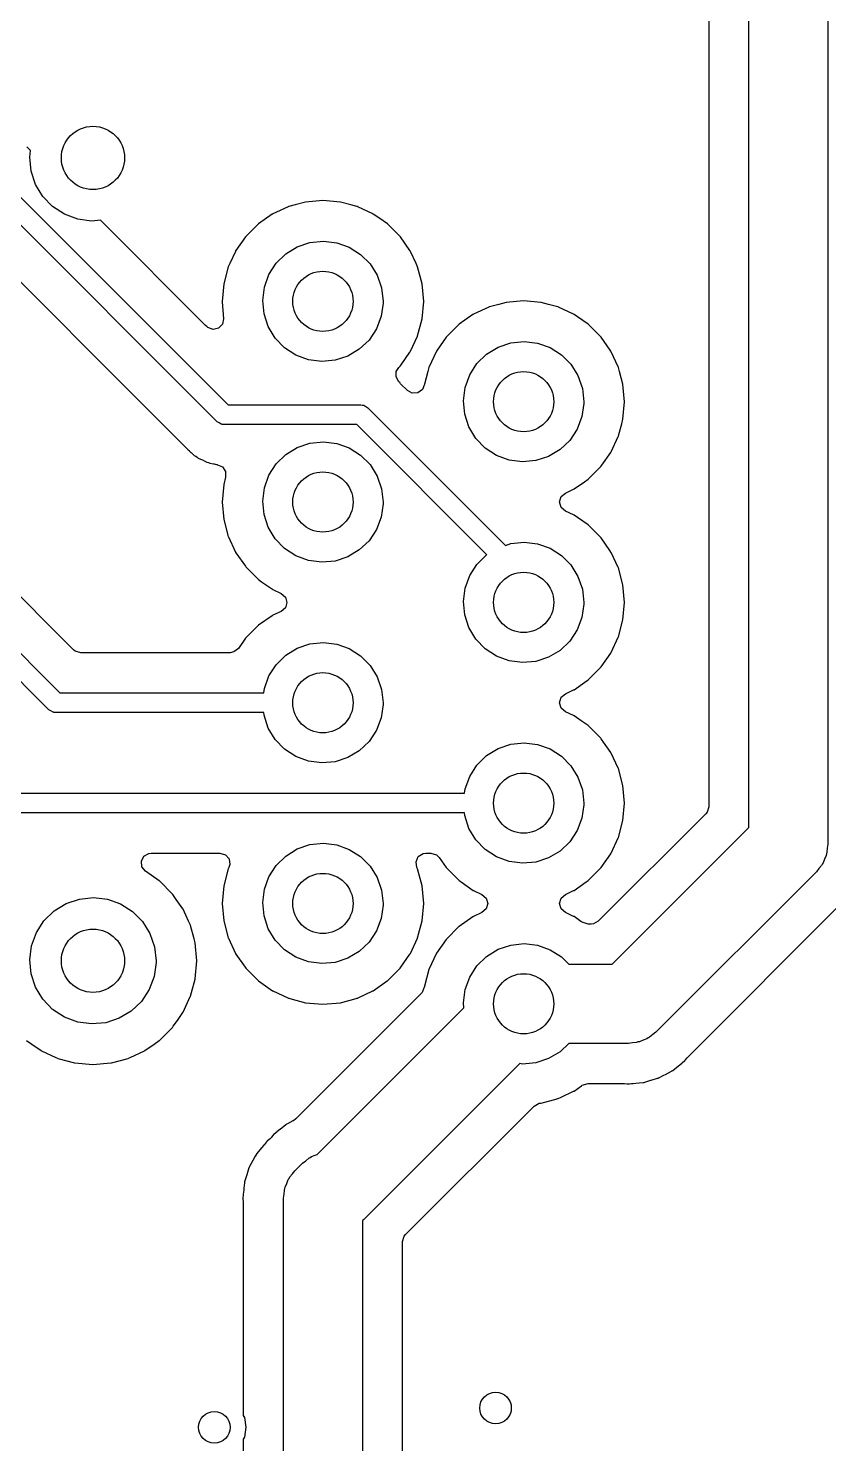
# Model space of a CAD drawing. Extents: x 3.43 to 6.79, y -5.81 to -1.74.
# Drawn here: x 6.011 to 6.41, y -4.616 to -3.911 of the extents above; entities that cross this region are included whole.
import ezdxf

# ---------------------------------------------------------------- set-up
doc = ezdxf.new("R2010")
doc.units = 0
doc.header["$MEASUREMENT"] = 0
doc.layers.add('BLACK', color=7, linetype='CONTINUOUS')

msp = doc.modelspace()

# ---------------------------------------------------------------- linework, layer by layer
at = {"layer": 'BLACK', "linetype": 'CONTINUOUS'}
for p, q in [((6.40921, -3.1911), (6.40921, -4.31709)), ((6.36984, -4.30893), (6.36984, -3.19925)), ((6.34982, -3.2096), (6.34982, -4.29859)), ((6.01199, -3.97164), (6.01015, -3.9698)), ((5.98894, -3.9769), (6.11039, -4.09839)), ((6.01157, -3.97491), (6.01199, -3.97164)), ((6.01226, -3.9819), (6.01157, -3.97491)), ((6.10487, -4.10679), (5.98054, -3.98242)), ((6.01448, -3.98856), (6.01226, -3.9819)), ((6.01811, -3.99457), (6.01448, -3.98856)), ((5.7788, -3.99408), (6.02661, -4.24189)), ((6.03344, -4.22042), (5.80584, -3.99281)), ((5.96738, -3.99757), (6.06848, -4.0987)), ((6.02299, -3.99962), (6.01811, -3.99457)), ((6.14891, -3.99736), (6.14375, -3.99874)), ((6.15763, -3.9966), (6.14891, -3.99736)), ((6.16635, -3.99736), (6.15763, -3.9966)), ((6.17152, -3.99874), (6.16635, -3.99736)), ((6.02109, -4.25029), (5.7718, -4.001)), ((6.02887, -4.00346), (6.02299, -3.99962)), ((6.03545, -4.00591), (6.02887, -4.00346)), ((6.13235, -4.00345), (6.12554, -4.00822)), ((6.13253, -4.00332), (6.13235, -4.00345)), ((6.13235, -4.00345), (6.13235, -4.00345)), ((6.13272, -4.00323), (6.13253, -4.00332)), ((6.14026, -3.99972), (6.13272, -4.00323)), ((6.13272, -4.00323), (6.13272, -4.00323)), ((6.14046, -3.99962), (6.14026, -3.99972)), ((6.14026, -3.99972), (6.14026, -3.99972)), ((6.14067, -3.99957), (6.14046, -3.99962)), ((6.14375, -3.99874), (6.14067, -3.99957)), ((6.14067, -3.99957), (6.14067, -3.99957)), ((6.1746, -3.99957), (6.17152, -3.99874)), ((6.17481, -3.99962), (6.1746, -3.99957)), ((6.1746, -3.99957), (6.1746, -3.99957)), ((6.175, -3.99972), (6.17481, -3.99962)), ((6.18254, -4.00323), (6.175, -3.99972)), ((6.175, -3.99972), (6.175, -3.99972)), ((6.18274, -4.00332), (6.18254, -4.00323)), ((6.18254, -4.00323), (6.18254, -4.00323)), ((6.186, -4.0056), (6.18274, -4.00332)), ((6.04241, -4.00684), (6.03545, -4.00591)), ((6.04678, -4.00644), (6.04241, -4.00684)), ((6.09912, -4.0588), (6.04678, -4.00644)), ((6.12536, -4.00834), (6.11917, -4.01453)), ((6.12554, -4.00822), (6.12536, -4.00834)), ((6.12554, -4.00822), (6.12554, -4.00822)), ((6.18973, -4.00822), (6.186, -4.0056)), ((6.18991, -4.00834), (6.18973, -4.00822)), ((6.18973, -4.00822), (6.18973, -4.00822)), ((6.1961, -4.01453), (6.18991, -4.00834)), ((6.11905, -4.01471), (6.11431, -4.02147)), ((6.11917, -4.01453), (6.11905, -4.01471)), ((6.11905, -4.01471), (6.11905, -4.01471)), ((6.14486, -4.01966), (6.15119, -4.01751)), ((6.15119, -4.01751), (6.15784, -4.01681)), ((6.15784, -4.01681), (6.16448, -4.0176)), ((6.16448, -4.0176), (6.17078, -4.01984)), ((6.19622, -4.01471), (6.1961, -4.01453)), ((6.20095, -4.02147), (6.19622, -4.01471)), ((6.19622, -4.01471), (6.19622, -4.01471)), ((6.11406, -4.0219), (6.11125, -4.02791)), ((6.11415, -4.0217), (6.11406, -4.0219)), ((6.11406, -4.0219), (6.11406, -4.0219)), ((6.11431, -4.02147), (6.11415, -4.0217)), ((6.13439, -4.02785), (6.13916, -4.02317)), ((6.13916, -4.02317), (6.14486, -4.01966)), ((6.17078, -4.01984), (6.17643, -4.02343)), ((6.17643, -4.02343), (6.18114, -4.02817)), ((6.20112, -4.0217), (6.20095, -4.02147)), ((6.20121, -4.0219), (6.20112, -4.0217)), ((6.20401, -4.02791), (6.20121, -4.0219)), ((6.20121, -4.0219), (6.20121, -4.0219)), ((6.11045, -4.02963), (6.10819, -4.03809)), ((6.11125, -4.02791), (6.11045, -4.02963)), ((6.12848, -4.03975), (6.13076, -4.03347)), ((6.13076, -4.03347), (6.13439, -4.02785)), ((6.18114, -4.02817), (6.18469, -4.03384)), ((6.20482, -4.02963), (6.20401, -4.02791)), ((6.20708, -4.03809), (6.20482, -4.02963)), ((6.10819, -4.03809), (6.10742, -4.04681)), ((6.12764, -4.04639), (6.12848, -4.03975)), ((6.18469, -4.03384), (6.18689, -4.04016)), ((6.18689, -4.04016), (6.18763, -4.04681)), ((6.20784, -4.04681), (6.20708, -4.03809)), ((6.10742, -4.04681), (6.10744, -4.04702)), ((6.10744, -4.04702), (6.10818, -4.05547)), ((6.12829, -4.05304), (6.12764, -4.04639)), ((6.18762, -4.04764), (6.18669, -4.05427)), ((6.18763, -4.04681), (6.18762, -4.04764)), ((6.20708, -4.05553), (6.20784, -4.04681)), ((6.24891, -4.04736), (6.24525, -4.04834)), ((6.25763, -4.0466), (6.24891, -4.04736)), ((6.26635, -4.04736), (6.25763, -4.0466)), ((6.27002, -4.04834), (6.26635, -4.04736)), ((6.1304, -4.05939), (6.12829, -4.05304)), ((6.18669, -4.05427), (6.18432, -4.06052)), ((6.23235, -4.05345), (6.22554, -4.05822)), ((6.23253, -4.05332), (6.23235, -4.05345)), ((6.23235, -4.05345), (6.23235, -4.05345)), ((6.23272, -4.05323), (6.23253, -4.05332)), ((6.24026, -4.04972), (6.23272, -4.05323)), ((6.23272, -4.05323), (6.23272, -4.05323)), ((6.24046, -4.04962), (6.24026, -4.04972)), ((6.24026, -4.04972), (6.24026, -4.04972)), ((6.24067, -4.04957), (6.24046, -4.04962)), ((6.24525, -4.04834), (6.24067, -4.04957)), ((6.24067, -4.04957), (6.24067, -4.04957)), ((6.2746, -4.04957), (6.27002, -4.04834)), ((6.27481, -4.04962), (6.2746, -4.04957)), ((6.2746, -4.04957), (6.2746, -4.04957)), ((6.275, -4.04972), (6.27481, -4.04962)), ((6.28254, -4.05323), (6.275, -4.04972)), ((6.275, -4.04972), (6.275, -4.04972)), ((6.28274, -4.05332), (6.28254, -4.05323)), ((6.28254, -4.05323), (6.28254, -4.05323)), ((6.2845, -4.05455), (6.28274, -4.05332)), ((6.28973, -4.05822), (6.2845, -4.05455)), ((6.09973, -4.05941), (6.09912, -4.0588)), ((6.10033, -4.05992), (6.09973, -4.05941)), ((6.10296, -4.06086), (6.10033, -4.05992)), ((6.10569, -4.06022), (6.10296, -4.06086)), ((6.10763, -4.05821), (6.10569, -4.06022)), ((6.10818, -4.05547), (6.10763, -4.05821)), ((6.13387, -4.06511), (6.1304, -4.05939)), ((6.18432, -4.06052), (6.18062, -4.06609)), ((6.20482, -4.06398), (6.20708, -4.05553)), ((6.22536, -4.05834), (6.21917, -4.06453)), ((6.22554, -4.05822), (6.22536, -4.05834)), ((6.22554, -4.05822), (6.22554, -4.05822)), ((6.28991, -4.05834), (6.28973, -4.05822)), ((6.28973, -4.05822), (6.28973, -4.05822)), ((6.2961, -4.06453), (6.28991, -4.05834)), ((6.13851, -4.06992), (6.13387, -4.06511)), ((6.18062, -4.06609), (6.17577, -4.0707)), ((6.20121, -4.07172), (6.20473, -4.06418)), ((6.20473, -4.06418), (6.20482, -4.06398)), ((6.20473, -4.06418), (6.20473, -4.06418)), ((6.21905, -4.06471), (6.21459, -4.07108)), ((6.21917, -4.06453), (6.21905, -4.06471)), ((6.21905, -4.06471), (6.21905, -4.06471)), ((6.24486, -4.06966), (6.25119, -4.06751)), ((6.25119, -4.06751), (6.25784, -4.06681)), ((6.25784, -4.06681), (6.26448, -4.0676)), ((6.26448, -4.0676), (6.27079, -4.06984)), ((6.29622, -4.06471), (6.2961, -4.06453)), ((6.30068, -4.07108), (6.29622, -4.06471)), ((6.29622, -4.06471), (6.29622, -4.06471)), ((6.14411, -4.07358), (6.13851, -4.06992)), ((6.15038, -4.07592), (6.14411, -4.07358)), ((6.15701, -4.0768), (6.15038, -4.07592)), ((6.17003, -4.07413), (6.16367, -4.07619)), ((6.17577, -4.0707), (6.17003, -4.07413)), ((6.19654, -4.07845), (6.20099, -4.07209)), ((6.20099, -4.07209), (6.20112, -4.07191)), ((6.20099, -4.07209), (6.20099, -4.07209)), ((6.20112, -4.07191), (6.20121, -4.07172)), ((6.20121, -4.07172), (6.20121, -4.07172)), ((6.21406, -4.0719), (6.21054, -4.07944)), ((6.21415, -4.0717), (6.21406, -4.0719)), ((6.21406, -4.0719), (6.21406, -4.0719)), ((6.21459, -4.07108), (6.21415, -4.0717)), ((6.23439, -4.07785), (6.23916, -4.07317)), ((6.23916, -4.07317), (6.24486, -4.06966)), ((6.27079, -4.06984), (6.27643, -4.07343)), ((6.27643, -4.07343), (6.28114, -4.07817)), ((6.30112, -4.0717), (6.30068, -4.07108)), ((6.30121, -4.0719), (6.30112, -4.0717)), ((6.30473, -4.07944), (6.30121, -4.0719)), ((6.30121, -4.0719), (6.30121, -4.0719)), ((6.16367, -4.07619), (6.15701, -4.0768)), ((6.19409, -4.0845), (6.1942, -4.08171)), ((6.1942, -4.08171), (6.19539, -4.07978)), ((6.19539, -4.07978), (6.1961, -4.07908)), ((6.1961, -4.07908), (6.19654, -4.07845)), ((6.2099, -4.08171), (6.20819, -4.08809)), ((6.2104, -4.07984), (6.2099, -4.08171)), ((6.21045, -4.07963), (6.2104, -4.07984)), ((6.2104, -4.07984), (6.2104, -4.07984)), ((6.21054, -4.07944), (6.21045, -4.07963)), ((6.23076, -4.08347), (6.23439, -4.07785)), ((6.28114, -4.07817), (6.28469, -4.08384)), ((6.30482, -4.07963), (6.30473, -4.07944)), ((6.30487, -4.07984), (6.30482, -4.07963)), ((6.30537, -4.08171), (6.30487, -4.07984)), ((6.30487, -4.07984), (6.30487, -4.07984)), ((6.30708, -4.08809), (6.30537, -4.08171)), ((6.19551, -4.08691), (6.19409, -4.0845)), ((6.19591, -4.08728), (6.19551, -4.08691)), ((6.19607, -4.08754), (6.19591, -4.08728)), ((6.19636, -4.08786), (6.19607, -4.08754)), ((6.19973, -4.09123), (6.19636, -4.08786)), ((6.20804, -4.0885), (6.20716, -4.09076)), ((6.20813, -4.08852), (6.20804, -4.0885)), ((6.20817, -4.0883), (6.20813, -4.08852)), ((6.20819, -4.08809), (6.20817, -4.0883)), ((6.22764, -4.09639), (6.22848, -4.08975)), ((6.22848, -4.08975), (6.23076, -4.08347)), ((6.28469, -4.08384), (6.28689, -4.09016)), ((6.30784, -4.09681), (6.30708, -4.08809)), ((6.20211, -4.09255), (6.19973, -4.09123)), ((6.2049, -4.0924), (6.20211, -4.09255)), ((6.20716, -4.09076), (6.2049, -4.0924)), ((6.22829, -4.10304), (6.22764, -4.09639)), ((6.28689, -4.09016), (6.28763, -4.09681)), ((6.28763, -4.09681), (6.28762, -4.09764)), ((6.30708, -4.10553), (6.30784, -4.09681)), ((6.06848, -4.0987), (6.08851, -4.11875)), ((6.11039, -4.09839), (6.17654, -4.09839)), ((6.17654, -4.09839), (6.1774, -4.09851)), ((6.1774, -4.09851), (6.17758, -4.0985)), ((6.17758, -4.0985), (6.17768, -4.09855)), ((6.17768, -4.09855), (6.17793, -4.09859)), ((6.17793, -4.09859), (6.17895, -4.09925)), ((6.17895, -4.09925), (6.18002, -4.09983)), ((6.18002, -4.09983), (6.24858, -4.1684)), ((6.2304, -4.10939), (6.22829, -4.10304)), ((6.28762, -4.09764), (6.28669, -4.10427)), ((6.10593, -4.10737), (6.10487, -4.10679)), ((6.10695, -4.10803), (6.10593, -4.10737)), ((6.1072, -4.10806), (6.10695, -4.10803)), ((6.1073, -4.10812), (6.1072, -4.10806)), ((6.10748, -4.1081), (6.1073, -4.10812)), ((6.10835, -4.10823), (6.10748, -4.1081)), ((6.1745, -4.10823), (6.10835, -4.10823)), ((6.23933, -4.17306), (6.1745, -4.10823)), ((6.23387, -4.11511), (6.2304, -4.10939)), ((6.28432, -4.11052), (6.28062, -4.11609)), ((6.28669, -4.10427), (6.28432, -4.11052)), ((6.30505, -4.11309), (6.30647, -4.10782)), ((6.30647, -4.10782), (6.30708, -4.10553)), ((6.14486, -4.11966), (6.15119, -4.11751)), ((6.15119, -4.11751), (6.15784, -4.11681)), ((6.15784, -4.11681), (6.16448, -4.1176)), ((6.16448, -4.1176), (6.17078, -4.11984)), ((6.23851, -4.11992), (6.23387, -4.11511)), ((6.28062, -4.11609), (6.27577, -4.1207)), ((6.30121, -4.12172), (6.30473, -4.11418)), ((6.30473, -4.11418), (6.30482, -4.11398)), ((6.30473, -4.11418), (6.30473, -4.11418)), ((6.30482, -4.11398), (6.30505, -4.11309)), ((6.08851, -4.11875), (6.08881, -4.11907)), ((6.08881, -4.11907), (6.08898, -4.11933)), ((6.08898, -4.11933), (6.09045, -4.12072)), ((6.09045, -4.12072), (6.09093, -4.12117)), ((6.09093, -4.12117), (6.09104, -4.12127)), ((6.09104, -4.12127), (6.09182, -4.12205)), ((6.09182, -4.12205), (6.09194, -4.12215)), ((6.09194, -4.12215), (6.09194, -4.12215)), ((6.09194, -4.12215), (6.09194, -4.12215)), ((6.09194, -4.12215), (6.0923, -4.12245)), ((6.0923, -4.12245), (6.09357, -4.12365)), ((6.09357, -4.12365), (6.09384, -4.1238)), ((6.09384, -4.1238), (6.09384, -4.1238)), ((6.09384, -4.1238), (6.09427, -4.12403)), ((6.09427, -4.12403), (6.09492, -4.12446)), ((6.09492, -4.12446), (6.09555, -4.12494)), ((6.09555, -4.12494), (6.09583, -4.12507)), ((6.09583, -4.12507), (6.09583, -4.12507)), ((6.09583, -4.12507), (6.09715, -4.12564)), ((6.13439, -4.12785), (6.13916, -4.12317)), ((6.13916, -4.12317), (6.14486, -4.11966)), ((6.17078, -4.11984), (6.17643, -4.12343)), ((6.17643, -4.12343), (6.18114, -4.12817)), ((6.24411, -4.12358), (6.23851, -4.11992)), ((6.25038, -4.12592), (6.24411, -4.12358)), ((6.27003, -4.12413), (6.26367, -4.12619)), ((6.27577, -4.1207), (6.27003, -4.12413)), ((6.29654, -4.12845), (6.30099, -4.12209)), ((6.30099, -4.12209), (6.30112, -4.12191)), ((6.30099, -4.12209), (6.30099, -4.12209)), ((6.30112, -4.12191), (6.30121, -4.12172)), ((6.30121, -4.12172), (6.30121, -4.12172)), ((6.09715, -4.12564), (6.09756, -4.12584)), ((6.09756, -4.12584), (6.09875, -4.12649)), ((6.09875, -4.12649), (6.09909, -4.12668)), ((6.09909, -4.12668), (6.09939, -4.12676)), ((6.09939, -4.12676), (6.09939, -4.12676)), ((6.09939, -4.12676), (6.09986, -4.12688)), ((6.09986, -4.12688), (6.1006, -4.12713)), ((6.1006, -4.12713), (6.10133, -4.12745)), ((6.10133, -4.12745), (6.10305, -4.12772)), ((6.10305, -4.12772), (6.10351, -4.12781)), ((6.10351, -4.12781), (6.10509, -4.12822)), ((6.10509, -4.12822), (6.10509, -4.12822)), ((6.10509, -4.12822), (6.1052, -4.12825)), ((6.1052, -4.12825), (6.10519, -4.12827)), ((6.10519, -4.12827), (6.10757, -4.1293)), ((6.10757, -4.1293), (6.10912, -4.13163)), ((6.10912, -4.13163), (6.10918, -4.13439)), ((6.13076, -4.13347), (6.13439, -4.12785)), ((6.18114, -4.12817), (6.18469, -4.13384)), ((6.25701, -4.1268), (6.25038, -4.12592)), ((6.26367, -4.12619), (6.25701, -4.1268)), ((6.28991, -4.13527), (6.2961, -4.12908)), ((6.2961, -4.12908), (6.29654, -4.12845)), ((6.10819, -4.13809), (6.10742, -4.14681)), ((6.10918, -4.13439), (6.10819, -4.13809)), ((6.12848, -4.13975), (6.13076, -4.13347)), ((6.18469, -4.13384), (6.18689, -4.14016)), ((6.28274, -4.14029), (6.28787, -4.1367)), ((6.28787, -4.1367), (6.28973, -4.1354)), ((6.28973, -4.1354), (6.28991, -4.13527)), ((6.28973, -4.1354), (6.28973, -4.1354)), ((6.12764, -4.14639), (6.12848, -4.13975)), ((6.12829, -4.15304), (6.12764, -4.14639)), ((6.18689, -4.14016), (6.18763, -4.14681)), ((6.27554, -4.14677), (6.27635, -4.14409)), ((6.27635, -4.14409), (6.27841, -4.14231)), ((6.27841, -4.14231), (6.28254, -4.14038)), ((6.28254, -4.14038), (6.28274, -4.14029)), ((6.28254, -4.14038), (6.28254, -4.14038)), ((6.10742, -4.14681), (6.10819, -4.15553)), ((6.1304, -4.15939), (6.12829, -4.15304)), ((6.18762, -4.14764), (6.18669, -4.15427)), ((6.18763, -4.14681), (6.18762, -4.14764)), ((6.27631, -4.14946), (6.27554, -4.14677)), ((6.27841, -4.1513), (6.27631, -4.14946)), ((6.28254, -4.15323), (6.27841, -4.1513)), ((6.28274, -4.15332), (6.28254, -4.15323)), ((6.28254, -4.15323), (6.28254, -4.15323)), ((6.2845, -4.15455), (6.28274, -4.15332)), ((6.10819, -4.15553), (6.11045, -4.16398)), ((6.13387, -4.16511), (6.1304, -4.15939)), ((6.18432, -4.16052), (6.18062, -4.16609)), ((6.18669, -4.15427), (6.18432, -4.16052)), ((6.28973, -4.15822), (6.2845, -4.15455)), ((6.28991, -4.15834), (6.28973, -4.15822)), ((6.28973, -4.15822), (6.28973, -4.15822)), ((6.2961, -4.16453), (6.28991, -4.15834)), ((6.11045, -4.16398), (6.11054, -4.16418)), ((6.11054, -4.16418), (6.11054, -4.16418)), ((6.11054, -4.16418), (6.11406, -4.17172)), ((6.13851, -4.16992), (6.13387, -4.16511)), ((6.18062, -4.16609), (6.17577, -4.1707)), ((6.24858, -4.1684), (6.25119, -4.16751)), ((6.25119, -4.16751), (6.25784, -4.16681)), ((6.25784, -4.16681), (6.26448, -4.1676)), ((6.26448, -4.1676), (6.27079, -4.16984)), ((6.29622, -4.16471), (6.2961, -4.16453)), ((6.30054, -4.17087), (6.29622, -4.16471)), ((6.29622, -4.16471), (6.29622, -4.16471)), ((6.11406, -4.17172), (6.11406, -4.17172)), ((6.11406, -4.17172), (6.11415, -4.17191)), ((6.11415, -4.17191), (6.11427, -4.17209)), ((6.11427, -4.17209), (6.11427, -4.17209)), ((6.11427, -4.17209), (6.11898, -4.1788)), ((6.14411, -4.17358), (6.13851, -4.16992)), ((6.15038, -4.17592), (6.14411, -4.17358)), ((6.17003, -4.17413), (6.16367, -4.17619)), ((6.17577, -4.1707), (6.17003, -4.17413)), ((6.23439, -4.17785), (6.23916, -4.17317)), ((6.23916, -4.17317), (6.23933, -4.17306)), ((6.27079, -4.16984), (6.27643, -4.17343)), ((6.27643, -4.17343), (6.28114, -4.17817)), ((6.30112, -4.1717), (6.30054, -4.17087)), ((6.30121, -4.1719), (6.30112, -4.1717)), ((6.30472, -4.17944), (6.30121, -4.1719)), ((6.30121, -4.1719), (6.30121, -4.1719)), ((6.11898, -4.1788), (6.11917, -4.17908)), ((6.11917, -4.17908), (6.12536, -4.18527)), ((6.15701, -4.1768), (6.15038, -4.17592)), ((6.16367, -4.17619), (6.15701, -4.1768)), ((6.23076, -4.18347), (6.23439, -4.17785)), ((6.28114, -4.17817), (6.28469, -4.18384)), ((6.30482, -4.17963), (6.30472, -4.17944)), ((6.30708, -4.18809), (6.30482, -4.17963)), ((6.12536, -4.18527), (6.12554, -4.1854)), ((6.12554, -4.1854), (6.12554, -4.1854)), ((6.12554, -4.1854), (6.1271, -4.18649)), ((6.1271, -4.18649), (6.13253, -4.19029)), ((6.22848, -4.18975), (6.23076, -4.18347)), ((6.28469, -4.18384), (6.28689, -4.19016)), ((6.30784, -4.19681), (6.30708, -4.18809)), ((6.13253, -4.19029), (6.13272, -4.19038)), ((6.13272, -4.19038), (6.13272, -4.19038)), ((6.13272, -4.19038), (6.13686, -4.19231)), ((6.13686, -4.19231), (6.13896, -4.19416)), ((6.13896, -4.19416), (6.13973, -4.19685)), ((6.22764, -4.19639), (6.22848, -4.18975)), ((6.28689, -4.19016), (6.28763, -4.19681)), ((6.13686, -4.2013), (6.13272, -4.20323)), ((6.13892, -4.19952), (6.13686, -4.2013)), ((6.13973, -4.19685), (6.13892, -4.19952)), ((6.22829, -4.20304), (6.22764, -4.19639)), ((6.28762, -4.19764), (6.28669, -4.20427)), ((6.28763, -4.19681), (6.28762, -4.19764)), ((6.30708, -4.20553), (6.30784, -4.19681)), ((6.12536, -4.20834), (6.11917, -4.21453)), ((6.12554, -4.20822), (6.12536, -4.20834)), ((6.13235, -4.20345), (6.12554, -4.20822)), ((6.12554, -4.20822), (6.12554, -4.20822)), ((6.13253, -4.20332), (6.13235, -4.20345)), ((6.13235, -4.20345), (6.13235, -4.20345)), ((6.13272, -4.20323), (6.13253, -4.20332)), ((6.13272, -4.20323), (6.13272, -4.20323)), ((6.2304, -4.20939), (6.22829, -4.20304)), ((6.23387, -4.21511), (6.2304, -4.20939)), ((6.28669, -4.20427), (6.28432, -4.21052)), ((6.30482, -4.21398), (6.30708, -4.20553)), ((6.11905, -4.21471), (6.11551, -4.21975)), ((6.11917, -4.21453), (6.11905, -4.21471)), ((6.11905, -4.21471), (6.11905, -4.21471)), ((6.15119, -4.21751), (6.15784, -4.21681)), ((6.15784, -4.21681), (6.16448, -4.2176)), ((6.23851, -4.21992), (6.23387, -4.21511)), ((6.28062, -4.21609), (6.27577, -4.2207)), ((6.28432, -4.21052), (6.28062, -4.21609)), ((6.30121, -4.22172), (6.30473, -4.21418)), ((6.30473, -4.21418), (6.30482, -4.21398)), ((6.30473, -4.21418), (6.30473, -4.21418)), ((6.03427, -4.22108), (6.03344, -4.22042)), ((6.03695, -4.22187), (6.03427, -4.22108)), ((6.11145, -4.22187), (6.03695, -4.22187)), ((6.11333, -4.2215), (6.11145, -4.22187)), ((6.11551, -4.21975), (6.11333, -4.2215)), ((6.13439, -4.22785), (6.13916, -4.22317)), ((6.13916, -4.22317), (6.14486, -4.21966)), ((6.14486, -4.21966), (6.15119, -4.21751)), ((6.16448, -4.2176), (6.17078, -4.21984)), ((6.17078, -4.21984), (6.17643, -4.22343)), ((6.17643, -4.22343), (6.18114, -4.22817)), ((6.24411, -4.22358), (6.23851, -4.21992)), ((6.25038, -4.22592), (6.24411, -4.22358)), ((6.27577, -4.2207), (6.27003, -4.22413)), ((6.29625, -4.22887), (6.30099, -4.22209)), ((6.30099, -4.22209), (6.30112, -4.22191)), ((6.30099, -4.22209), (6.30099, -4.22209)), ((6.30112, -4.22191), (6.30121, -4.22172)), ((6.30121, -4.22172), (6.30121, -4.22172)), ((6.13076, -4.23347), (6.13439, -4.22785)), ((6.18114, -4.22817), (6.18469, -4.23384)), ((6.25701, -4.2268), (6.25038, -4.22592)), ((6.26367, -4.22619), (6.25701, -4.2268)), ((6.27003, -4.22413), (6.26367, -4.22619)), ((6.28991, -4.23527), (6.2961, -4.22908)), ((6.2961, -4.22908), (6.29625, -4.22887)), ((6.12848, -4.23975), (6.13076, -4.23347)), ((6.18469, -4.23384), (6.18689, -4.24016)), ((6.28274, -4.24029), (6.28818, -4.23648)), ((6.28818, -4.23648), (6.28973, -4.2354)), ((6.28973, -4.2354), (6.28991, -4.23527)), ((6.28973, -4.2354), (6.28973, -4.2354)), ((6.02661, -4.24189), (6.12821, -4.24189)), ((6.12821, -4.24189), (6.12848, -4.23975)), ((6.18689, -4.24016), (6.18763, -4.24681)), ((6.27554, -4.24677), (6.27635, -4.24409)), ((6.27635, -4.24409), (6.27841, -4.24231)), ((6.27841, -4.24231), (6.28254, -4.24038)), ((6.28254, -4.24038), (6.28274, -4.24029)), ((6.28254, -4.24038), (6.28254, -4.24038)), ((6.02215, -4.25087), (6.02109, -4.25029)), ((6.02317, -4.25153), (6.02215, -4.25087)), ((6.02342, -4.25157), (6.02317, -4.25153)), ((6.02352, -4.25162), (6.02342, -4.25157)), ((6.0237, -4.25161), (6.02352, -4.25162)), ((6.02457, -4.25173), (6.0237, -4.25161)), ((6.12816, -4.25173), (6.02457, -4.25173)), ((6.12829, -4.25304), (6.12816, -4.25173)), ((6.18762, -4.24764), (6.18669, -4.25427)), ((6.18763, -4.24681), (6.18762, -4.24764)), ((6.27631, -4.24946), (6.27554, -4.24677)), ((6.27841, -4.2513), (6.27631, -4.24946)), ((6.28254, -4.25323), (6.27841, -4.2513)), ((6.1304, -4.25939), (6.12829, -4.25304)), ((6.18669, -4.25427), (6.18432, -4.26052)), ((6.28274, -4.25332), (6.28254, -4.25323)), ((6.28254, -4.25323), (6.28254, -4.25323)), ((6.28627, -4.25579), (6.28274, -4.25332)), ((6.28973, -4.25822), (6.28627, -4.25579)), ((6.28991, -4.25834), (6.28973, -4.25822)), ((6.28973, -4.25822), (6.28973, -4.25822)), ((6.2961, -4.26453), (6.28991, -4.25834)), ((6.13387, -4.26511), (6.1304, -4.25939)), ((6.13851, -4.26992), (6.13387, -4.26511)), ((6.18062, -4.26609), (6.17577, -4.2707)), ((6.18432, -4.26052), (6.18062, -4.26609)), ((6.29622, -4.26471), (6.2961, -4.26453)), ((6.30099, -4.27152), (6.29622, -4.26471)), ((6.29622, -4.26471), (6.29622, -4.26471)), ((6.14411, -4.27358), (6.13851, -4.26992)), ((6.17577, -4.2707), (6.17003, -4.27413)), ((6.23439, -4.27785), (6.23916, -4.27317)), ((6.23916, -4.27317), (6.24486, -4.26966)), ((6.24486, -4.26966), (6.25119, -4.26751)), ((6.25119, -4.26751), (6.25784, -4.26681)), ((6.25784, -4.26681), (6.26448, -4.2676)), ((6.26448, -4.2676), (6.27079, -4.26984)), ((6.27079, -4.26984), (6.27643, -4.27343)), ((6.27643, -4.27343), (6.28114, -4.27817)), ((6.30112, -4.2717), (6.30099, -4.27152)), ((6.30121, -4.2719), (6.30112, -4.2717)), ((6.30473, -4.27944), (6.30121, -4.2719)), ((6.30121, -4.2719), (6.30121, -4.2719)), ((6.15038, -4.27592), (6.14411, -4.27358)), ((6.15701, -4.2768), (6.15038, -4.27592)), ((6.16367, -4.27619), (6.15701, -4.2768)), ((6.17003, -4.27413), (6.16367, -4.27619)), ((6.23076, -4.28347), (6.23439, -4.27785)), ((6.28114, -4.27817), (6.28469, -4.28384)), ((6.30482, -4.27963), (6.30473, -4.27944)), ((6.30708, -4.28809), (6.30482, -4.27963)), ((6.22848, -4.28975), (6.23076, -4.28347)), ((6.28469, -4.28384), (6.28689, -4.29016)), ((6.0035, -4.29189), (6.22821, -4.29189)), ((6.22821, -4.29189), (6.22848, -4.28975)), ((6.28689, -4.29016), (6.28763, -4.29681)), ((6.30784, -4.29681), (6.30708, -4.28809)), ((6.28762, -4.29764), (6.28669, -4.30427)), ((6.28763, -4.29681), (6.28762, -4.29764)), ((6.30708, -4.30553), (6.30784, -4.29681)), ((6.34904, -4.30127), (6.34837, -4.30209)), ((6.34982, -4.29859), (6.34904, -4.30127)), ((6.22816, -4.30173), (6.00554, -4.30173)), ((6.22829, -4.30304), (6.22816, -4.30173)), ((6.2304, -4.30939), (6.22829, -4.30304)), ((6.28669, -4.30427), (6.28432, -4.31052)), ((6.34837, -4.30209), (6.29481, -4.35565)), ((6.30482, -4.31398), (6.30708, -4.30553)), ((6.23387, -4.31511), (6.2304, -4.30939)), ((6.23851, -4.31992), (6.23387, -4.31511)), ((6.28432, -4.31052), (6.28062, -4.31609)), ((6.30121, -4.32172), (6.30473, -4.31418)), ((6.30165, -4.37713), (6.36984, -4.30893)), ((6.30473, -4.31418), (6.30482, -4.31398)), ((6.30473, -4.31418), (6.30473, -4.31418)), ((6.06845, -4.32332), (6.07086, -4.3219)), ((6.07086, -4.3219), (6.07207, -4.32175)), ((6.07207, -4.32175), (6.10634, -4.32175)), ((6.10634, -4.32175), (6.10902, -4.32254)), ((6.10902, -4.32254), (6.11085, -4.32465)), ((6.13916, -4.32317), (6.14486, -4.31966)), ((6.14486, -4.31966), (6.15119, -4.31751)), ((6.15119, -4.31751), (6.15784, -4.31681)), ((6.15784, -4.31681), (6.16448, -4.3176)), ((6.16448, -4.3176), (6.17078, -4.31984)), ((6.17078, -4.31984), (6.17643, -4.32343)), ((6.20515, -4.32349), (6.20749, -4.32196)), ((6.20749, -4.32196), (6.20893, -4.32175)), ((6.20893, -4.32175), (6.21146, -4.32175)), ((6.21146, -4.32175), (6.21414, -4.32254)), ((6.21414, -4.32254), (6.21552, -4.32387)), ((6.24411, -4.32358), (6.23851, -4.31992)), ((6.27577, -4.3207), (6.27003, -4.32413)), ((6.28062, -4.31609), (6.27577, -4.3207)), ((6.29623, -4.3289), (6.30099, -4.32209)), ((6.30099, -4.32209), (6.30112, -4.32191)), ((6.30099, -4.32209), (6.30099, -4.32209)), ((6.30112, -4.32191), (6.30121, -4.32172)), ((6.30121, -4.32172), (6.30121, -4.32172)), ((6.40847, -4.32206), (6.40835, -4.32284)), ((6.40875, -4.32131), (6.40847, -4.32206)), ((6.4089, -4.31931), (6.40875, -4.32131)), ((6.40921, -4.31733), (6.4089, -4.31931)), ((6.40921, -4.31709), (6.40921, -4.31733)), ((6.06719, -4.32581), (6.06845, -4.32332)), ((6.06748, -4.32859), (6.06719, -4.32581)), ((6.06922, -4.33078), (6.06748, -4.32859)), ((6.11045, -4.32963), (6.10819, -4.33809)), ((6.11084, -4.32881), (6.11045, -4.32963)), ((6.11125, -4.32742), (6.11084, -4.32881)), ((6.11085, -4.32465), (6.11125, -4.32742)), ((6.13076, -4.33347), (6.13439, -4.32785)), ((6.13439, -4.32785), (6.13916, -4.32317)), ((6.17643, -4.32343), (6.18114, -4.32817)), ((6.18114, -4.32817), (6.18469, -4.33384)), ((6.20401, -4.32605), (6.20515, -4.32349)), ((6.20443, -4.32881), (6.20401, -4.32605)), ((6.20482, -4.32963), (6.20443, -4.32881)), ((6.20708, -4.33809), (6.20482, -4.32963)), ((6.21552, -4.32387), (6.21904, -4.3289)), ((6.21904, -4.3289), (6.21917, -4.32908)), ((6.21917, -4.32908), (6.22536, -4.33527)), ((6.25038, -4.32592), (6.24411, -4.32358)), ((6.25701, -4.3268), (6.25038, -4.32592)), ((6.26367, -4.32619), (6.25701, -4.3268)), ((6.27003, -4.32413), (6.26367, -4.32619)), ((6.28991, -4.33527), (6.2961, -4.32908)), ((6.2961, -4.32908), (6.29623, -4.3289)), ((6.40465, -4.3294), (6.40345, -4.33101)), ((6.40598, -4.32789), (6.40465, -4.3294)), ((6.40632, -4.32718), (6.40598, -4.32789)), ((6.40679, -4.32654), (6.40632, -4.32718)), ((6.4075, -4.32466), (6.40679, -4.32654)), ((6.40835, -4.32284), (6.4075, -4.32466)), ((6.07613, -4.33561), (6.06922, -4.33078)), ((6.07631, -4.33574), (6.07613, -4.33561)), ((6.07613, -4.33561), (6.07613, -4.33561)), ((6.08268, -4.34211), (6.07631, -4.33574)), ((6.12848, -4.33975), (6.13076, -4.33347)), ((6.18469, -4.33384), (6.18689, -4.34016)), ((6.22536, -4.33527), (6.22554, -4.3354)), ((6.22554, -4.3354), (6.22554, -4.3354)), ((6.22554, -4.3354), (6.22645, -4.33604)), ((6.22645, -4.33604), (6.23253, -4.34029)), ((6.28274, -4.34029), (6.28882, -4.33604)), ((6.28882, -4.33604), (6.28973, -4.3354)), ((6.28973, -4.3354), (6.28991, -4.33527)), ((6.28973, -4.3354), (6.28973, -4.3354)), ((6.40345, -4.33101), (6.32372, -4.41073)), ((6.0363, -4.34459), (6.04329, -4.34386)), ((6.04329, -4.34386), (6.05026, -4.34469)), ((6.08281, -4.34229), (6.08268, -4.34211)), ((6.08455, -4.34478), (6.08281, -4.34229)), ((6.08281, -4.34229), (6.08281, -4.34229)), ((6.10819, -4.33809), (6.10742, -4.34681)), ((6.12764, -4.34639), (6.12848, -4.33975)), ((6.18689, -4.34016), (6.18763, -4.34681)), ((6.20784, -4.34681), (6.20708, -4.33809)), ((6.23253, -4.34029), (6.23272, -4.34038)), ((6.23272, -4.34038), (6.23272, -4.34038)), ((6.23272, -4.34038), (6.23686, -4.34231)), ((6.23686, -4.34231), (6.23896, -4.34416)), ((6.27635, -4.34409), (6.27841, -4.34231)), ((6.27841, -4.34231), (6.28254, -4.34038)), ((6.28254, -4.34038), (6.28274, -4.34029)), ((6.28254, -4.34038), (6.28254, -4.34038)), ((6.01866, -4.35544), (6.02368, -4.35053)), ((6.02368, -4.35053), (6.02966, -4.34685)), ((6.02966, -4.34685), (6.0363, -4.34459)), ((6.05026, -4.34469), (6.05687, -4.34704)), ((6.05687, -4.34704), (6.0628, -4.3508)), ((6.0628, -4.3508), (6.06775, -4.35579)), ((6.08785, -4.34949), (6.08455, -4.34478)), ((6.08794, -4.34969), (6.08785, -4.34949)), ((6.09072, -4.35565), (6.08794, -4.34969)), ((6.08794, -4.34969), (6.08794, -4.34969)), ((6.10742, -4.34681), (6.10819, -4.35553)), ((6.12829, -4.35304), (6.12764, -4.34639)), ((6.18762, -4.34764), (6.18669, -4.35427)), ((6.18763, -4.34681), (6.18762, -4.34764)), ((6.20708, -4.35553), (6.20784, -4.34681)), ((6.23892, -4.34952), (6.23686, -4.3513)), ((6.23973, -4.34685), (6.23892, -4.34952)), ((6.23896, -4.34416), (6.23973, -4.34685)), ((6.27554, -4.34677), (6.27635, -4.34409)), ((6.27631, -4.34946), (6.27554, -4.34677)), ((6.27841, -4.3513), (6.27631, -4.34946)), ((6.33938, -4.42338), (6.41588, -4.34688)), ((6.01486, -4.36135), (6.01866, -4.35544)), ((6.06775, -4.35579), (6.07147, -4.36174)), ((6.09166, -4.35766), (6.09072, -4.35565)), ((6.09172, -4.35787), (6.09166, -4.35766)), ((6.09346, -4.36438), (6.09172, -4.35787)), ((6.09172, -4.35787), (6.09172, -4.35787)), ((6.10819, -4.35553), (6.11045, -4.36398)), ((6.1304, -4.35939), (6.12829, -4.35304)), ((6.18669, -4.35427), (6.18432, -4.36052)), ((6.20482, -4.36398), (6.20708, -4.35553)), ((6.23235, -4.35345), (6.22554, -4.35822)), ((6.23253, -4.35332), (6.23235, -4.35345)), ((6.23235, -4.35345), (6.23235, -4.35345)), ((6.23272, -4.35323), (6.23253, -4.35332)), ((6.23686, -4.3513), (6.23272, -4.35323)), ((6.23272, -4.35323), (6.23272, -4.35323)), ((6.28254, -4.35323), (6.27841, -4.3513)), ((6.28274, -4.35332), (6.28254, -4.35323)), ((6.28254, -4.35323), (6.28254, -4.35323)), ((6.28618, -4.35574), (6.28274, -4.35332)), ((6.28686, -4.35621), (6.28618, -4.35574)), ((6.28971, -4.35711), (6.28686, -4.35621)), ((6.2913, -4.35711), (6.28971, -4.35711)), ((6.29236, -4.35699), (6.2913, -4.35711)), ((6.29481, -4.35565), (6.29236, -4.35699)), ((6.01245, -4.36794), (6.01486, -4.36135)), ((6.07147, -4.36174), (6.07378, -4.36837)), ((6.09399, -4.36637), (6.09346, -4.36438)), ((6.11045, -4.36398), (6.11054, -4.36418)), ((6.11054, -4.36418), (6.11054, -4.36418)), ((6.11054, -4.36418), (6.11406, -4.37172)), ((6.13387, -4.36511), (6.1304, -4.35939)), ((6.18432, -4.36052), (6.18062, -4.36609)), ((6.20121, -4.37172), (6.20473, -4.36418)), ((6.20473, -4.36418), (6.20482, -4.36398)), ((6.20473, -4.36418), (6.20473, -4.36418)), ((6.21905, -4.36471), (6.21427, -4.37152)), ((6.21917, -4.36453), (6.21905, -4.36471)), ((6.21905, -4.36471), (6.21905, -4.36471)), ((6.22536, -4.35834), (6.21917, -4.36453)), ((6.22554, -4.35822), (6.22536, -4.35834)), ((6.22554, -4.35822), (6.22554, -4.35822)), ((6.01157, -4.37491), (6.01245, -4.36794)), ((6.07378, -4.36837), (6.07456, -4.37535)), ((6.09478, -4.37535), (6.09399, -4.36637)), ((6.11406, -4.37172), (6.11406, -4.37172)), ((6.11406, -4.37172), (6.11415, -4.37191)), ((6.11415, -4.37191), (6.11427, -4.37209)), ((6.11427, -4.37209), (6.11427, -4.37209)), ((6.11427, -4.37209), (6.11885, -4.37863)), ((6.13851, -4.36992), (6.13387, -4.36511)), ((6.14411, -4.37358), (6.13851, -4.36992)), ((6.17577, -4.3707), (6.17003, -4.37413)), ((6.18062, -4.36609), (6.17577, -4.3707)), ((6.19641, -4.37863), (6.20099, -4.37209)), ((6.20099, -4.37209), (6.20112, -4.37191)), ((6.20099, -4.37209), (6.20099, -4.37209)), ((6.20112, -4.37191), (6.20121, -4.37172)), ((6.20121, -4.37172), (6.20121, -4.37172)), ((6.21406, -4.3719), (6.21054, -4.37944)), ((6.21415, -4.3717), (6.21406, -4.3719)), ((6.21406, -4.3719), (6.21406, -4.3719)), ((6.21427, -4.37152), (6.21415, -4.3717)), ((6.23916, -4.37317), (6.24486, -4.36966)), ((6.24486, -4.36966), (6.25119, -4.36751)), ((6.25119, -4.36751), (6.25784, -4.36681)), ((6.25784, -4.36681), (6.26448, -4.3676)), ((6.26448, -4.3676), (6.27079, -4.36984)), ((6.27079, -4.36984), (6.27643, -4.37343)), ((6.01226, -4.3819), (6.01157, -4.37491)), ((6.07455, -4.37623), (6.07357, -4.38318)), ((6.07456, -4.37535), (6.07455, -4.37623)), ((6.09399, -4.38433), (6.09478, -4.37535)), ((6.11885, -4.37863), (6.11917, -4.37908)), ((6.11917, -4.37908), (6.12536, -4.38527)), ((6.15038, -4.37592), (6.14411, -4.37358)), ((6.15701, -4.3768), (6.15038, -4.37592)), ((6.16367, -4.37619), (6.15701, -4.3768)), ((6.17003, -4.37413), (6.16367, -4.37619)), ((6.18991, -4.38527), (6.1961, -4.37908)), ((6.1961, -4.37908), (6.19641, -4.37863)), ((6.23076, -4.38347), (6.23439, -4.37785)), ((6.23439, -4.37785), (6.23916, -4.37317)), ((6.27643, -4.37343), (6.28011, -4.37713)), ((6.28011, -4.37713), (6.30165, -4.37713)), ((6.01448, -4.38856), (6.01226, -4.3819)), ((6.07357, -4.38318), (6.07108, -4.38975)), ((6.09218, -4.39111), (6.09394, -4.38454)), ((6.09394, -4.38454), (6.09399, -4.38433)), ((6.09394, -4.38454), (6.09394, -4.38454)), ((6.12536, -4.38527), (6.12554, -4.3854)), ((6.12554, -4.3854), (6.12554, -4.3854)), ((6.12554, -4.3854), (6.12559, -4.38543)), ((6.12559, -4.38543), (6.13253, -4.39029)), ((6.18274, -4.39029), (6.18968, -4.38543)), ((6.18968, -4.38543), (6.18973, -4.3854)), ((6.18973, -4.3854), (6.18991, -4.38527)), ((6.18973, -4.3854), (6.18973, -4.3854)), ((6.21045, -4.37963), (6.20819, -4.38809)), ((6.21054, -4.37944), (6.21045, -4.37963)), ((6.22848, -4.38975), (6.23076, -4.38347)), ((6.01811, -4.39457), (6.01448, -4.38856)), ((6.07108, -4.38975), (6.06719, -4.3956)), ((6.08794, -4.40101), (6.09157, -4.39323)), ((6.09157, -4.39323), (6.09166, -4.39304)), ((6.09157, -4.39323), (6.09157, -4.39323)), ((6.09166, -4.39304), (6.09218, -4.39111)), ((6.13253, -4.39029), (6.13272, -4.39038)), ((6.13272, -4.39038), (6.13272, -4.39038)), ((6.13272, -4.39038), (6.1401, -4.39382)), ((6.20672, -4.39158), (6.14414, -4.45416)), ((6.17516, -4.39382), (6.18254, -4.39038)), ((6.18254, -4.39038), (6.18274, -4.39029)), ((6.18254, -4.39038), (6.18254, -4.39038)), ((6.20713, -4.39111), (6.20672, -4.39158)), ((6.20815, -4.38851), (6.20713, -4.39111)), ((6.20817, -4.3883), (6.20815, -4.38851)), ((6.20819, -4.38809), (6.20817, -4.3883)), ((6.22764, -4.39639), (6.22848, -4.38975)), ((6.02299, -4.39962), (6.01811, -4.39457)), ((6.02887, -4.40346), (6.02299, -4.39962)), ((6.06719, -4.3956), (6.06211, -4.40044)), ((6.1401, -4.39382), (6.14046, -4.39399)), ((6.14046, -4.39399), (6.14067, -4.39405)), ((6.14067, -4.39405), (6.14067, -4.39405)), ((6.14067, -4.39405), (6.1411, -4.39416)), ((6.1411, -4.39416), (6.14891, -4.39626)), ((6.14891, -4.39626), (6.15763, -4.39702)), ((6.1548, -4.47181), (6.22787, -4.39874)), ((6.15763, -4.39702), (6.16635, -4.39626)), ((6.16635, -4.39626), (6.17417, -4.39416)), ((6.17417, -4.39416), (6.1746, -4.39405)), ((6.1746, -4.39405), (6.17481, -4.39399)), ((6.1746, -4.39405), (6.1746, -4.39405)), ((6.17481, -4.39399), (6.17516, -4.39382)), ((6.22787, -4.39874), (6.22764, -4.39639)), ((6.03545, -4.40591), (6.02887, -4.40346)), ((6.04241, -4.40684), (6.03545, -4.40591)), ((6.0494, -4.4062), (6.04241, -4.40684)), ((6.05608, -4.40403), (6.0494, -4.4062)), ((6.06211, -4.40044), (6.05608, -4.40403)), ((6.08309, -4.408), (6.08517, -4.40504)), ((6.08517, -4.40504), (6.08785, -4.40121)), ((6.08785, -4.40121), (6.08794, -4.40101)), ((6.08794, -4.40101), (6.08794, -4.40101)), ((6.07631, -4.41496), (6.08268, -4.40859)), ((6.08268, -4.40859), (6.08309, -4.408)), ((6.31904, -4.41419), (6.31716, -4.41487)), ((6.31969, -4.41372), (6.31904, -4.41419)), ((6.32041, -4.41339), (6.31969, -4.41372)), ((6.32193, -4.41208), (6.32041, -4.41339)), ((6.32355, -4.4109), (6.32193, -4.41208)), ((6.32372, -4.41073), (6.32355, -4.4109)), ((6.01, -4.41509), (6.0126, -4.41691)), ((6.0126, -4.41691), (6.01721, -4.42013)), ((6.01721, -4.42013), (6.01741, -4.42023)), ((6.01741, -4.42023), (6.01741, -4.42023)), ((6.01741, -4.42023), (6.02453, -4.42355)), ((6.0616, -4.42355), (6.06873, -4.42023)), ((6.06873, -4.42023), (6.06892, -4.42013)), ((6.06873, -4.42023), (6.06873, -4.42023)), ((6.06892, -4.42013), (6.07353, -4.41691)), ((6.07353, -4.41691), (6.07613, -4.41509)), ((6.07613, -4.41509), (6.07631, -4.41496)), ((6.07613, -4.41509), (6.07613, -4.41509)), ((6.27577, -4.4207), (6.27003, -4.42413)), ((6.28019, -4.4165), (6.27577, -4.4207)), ((6.3098, -4.4165), (6.28019, -4.4165)), ((6.31179, -4.41621), (6.3098, -4.4165)), ((6.3138, -4.41609), (6.31179, -4.41621)), ((6.31454, -4.41582), (6.3138, -4.41609)), ((6.31533, -4.4157), (6.31454, -4.41582)), ((6.31716, -4.41487), (6.31533, -4.4157)), ((6.02453, -4.42355), (6.02538, -4.42394)), ((6.02538, -4.42394), (6.02559, -4.424)), ((6.02559, -4.424), (6.02559, -4.424)), ((6.02559, -4.424), (6.03388, -4.42622)), ((6.03388, -4.42622), (6.03388, -4.42622)), ((6.03388, -4.42622), (6.03409, -4.42628)), ((6.03409, -4.42628), (6.04307, -4.42706)), ((6.04307, -4.42706), (6.05205, -4.42628)), ((6.05205, -4.42628), (6.05226, -4.42622)), ((6.05226, -4.42622), (6.06054, -4.424)), ((6.05226, -4.42622), (6.05226, -4.42622)), ((6.06054, -4.424), (6.06075, -4.42394)), ((6.06054, -4.424), (6.06054, -4.424)), ((6.06075, -4.42394), (6.0616, -4.42355)), ((6.25567, -4.42662), (6.17805, -4.50423)), ((6.25701, -4.4268), (6.25567, -4.42662)), ((6.26367, -4.42619), (6.25701, -4.4268)), ((6.27003, -4.42413), (6.26367, -4.42619)), ((6.33188, -4.43004), (6.33472, -4.42773)), ((6.33472, -4.42773), (6.33475, -4.4277)), ((6.33475, -4.4277), (6.3363, -4.42647)), ((6.3363, -4.42647), (6.3364, -4.42637)), ((6.3364, -4.42637), (6.33643, -4.42634)), ((6.33643, -4.42634), (6.3366, -4.4262)), ((6.3366, -4.4262), (6.33792, -4.42512)), ((6.33792, -4.42512), (6.3382, -4.42478)), ((6.3382, -4.42478), (6.33907, -4.42373)), ((6.33907, -4.42373), (6.33938, -4.42338)), ((6.31755, -4.43595), (6.32106, -4.43489)), ((6.32106, -4.43489), (6.3211, -4.43488)), ((6.3211, -4.43488), (6.32439, -4.43392)), ((6.32439, -4.43392), (6.32462, -4.43385)), ((6.32439, -4.43392), (6.32439, -4.43392)), ((6.32462, -4.43385), (6.32481, -4.43376)), ((6.32481, -4.43376), (6.32501, -4.4337)), ((6.32501, -4.4337), (6.32742, -4.43241)), ((6.32742, -4.43241), (6.32824, -4.43198)), ((6.32824, -4.43198), (6.32828, -4.43196)), ((6.32828, -4.43196), (6.33132, -4.43038)), ((6.33132, -4.43038), (6.33153, -4.43027)), ((6.33153, -4.43027), (6.3317, -4.43014)), ((6.3317, -4.43014), (6.33188, -4.43004)), ((6.27626, -4.44331), (6.28254, -4.44038)), ((6.28254, -4.44038), (6.28274, -4.44029)), ((6.28254, -4.44038), (6.28254, -4.44038)), ((6.28274, -4.44029), (6.28649, -4.43767)), ((6.28649, -4.43767), (6.28685, -4.43741)), ((6.28685, -4.43741), (6.28969, -4.43652)), ((6.28969, -4.43652), (6.30737, -4.43652)), ((6.30737, -4.43652), (6.3079, -4.43654)), ((6.3079, -4.43654), (6.30914, -4.43668)), ((6.30914, -4.43668), (6.30914, -4.43668)), ((6.30914, -4.43668), (6.30939, -4.43671)), ((6.30939, -4.43671), (6.31042, -4.43662)), ((6.31042, -4.43662), (6.31135, -4.43653)), ((6.31135, -4.43653), (6.31154, -4.43652)), ((6.31154, -4.43652), (6.31164, -4.43652)), ((6.31164, -4.43652), (6.31176, -4.43652)), ((6.31176, -4.43652), (6.31223, -4.43647)), ((6.31223, -4.43647), (6.31345, -4.43635)), ((6.31345, -4.43635), (6.3135, -4.43635)), ((6.3135, -4.43635), (6.31524, -4.43619)), ((6.31524, -4.43619), (6.31714, -4.43603)), ((6.31714, -4.43603), (6.31734, -4.43597)), ((6.31734, -4.43597), (6.31755, -4.43595)), ((6.1988, -4.5118), (6.26288, -4.44772)), ((6.26288, -4.44772), (6.26533, -4.44638)), ((6.26533, -4.44638), (6.26595, -4.44629)), ((6.26595, -4.44629), (6.26614, -4.44627)), ((6.26614, -4.44627), (6.26635, -4.44626)), ((6.26614, -4.44627), (6.26614, -4.44627)), ((6.26635, -4.44626), (6.26758, -4.44593)), ((6.26758, -4.44593), (6.27321, -4.44442)), ((6.27321, -4.44442), (6.2746, -4.44405)), ((6.2746, -4.44405), (6.27481, -4.44399)), ((6.2746, -4.44405), (6.2746, -4.44405)), ((6.27481, -4.44399), (6.27626, -4.44331)), ((6.13991, -4.45662), (6.13945, -4.45685)), ((6.1427, -4.45517), (6.13991, -4.45662)), ((6.14275, -4.45515), (6.1427, -4.45517)), ((6.14296, -4.45503), (6.14275, -4.45515)), ((6.14414, -4.45416), (6.14296, -4.45503)), ((6.1316, -4.46374), (6.13128, -4.46406)), ((6.13192, -4.4634), (6.1316, -4.46374)), ((6.13291, -4.46219), (6.13192, -4.4634)), ((6.13307, -4.46201), (6.13291, -4.46219)), ((6.13291, -4.46219), (6.13291, -4.46219)), ((6.13439, -4.46093), (6.13307, -4.46201)), ((6.13456, -4.46078), (6.13439, -4.46093)), ((6.13459, -4.46076), (6.13456, -4.46078)), ((6.13469, -4.46066), (6.13459, -4.46076)), ((6.13623, -4.45943), (6.13469, -4.46066)), ((6.13626, -4.4594), (6.13623, -4.45943)), ((6.1391, -4.45708), (6.13626, -4.4594)), ((6.13929, -4.45699), (6.1391, -4.45708)), ((6.13945, -4.45685), (6.13929, -4.45699)), ((6.12707, -4.46851), (6.12472, -4.47132)), ((6.1271, -4.46848), (6.12707, -4.46851)), ((6.12818, -4.46717), (6.1271, -4.46848)), ((6.12826, -4.46708), (6.12818, -4.46717)), ((6.12833, -4.46701), (6.12826, -4.46708)), ((6.12845, -4.46687), (6.12833, -4.46701)), ((6.12957, -4.46554), (6.12845, -4.46687)), ((6.12972, -4.46535), (6.12957, -4.46554)), ((6.12991, -4.4652), (6.12972, -4.46535)), ((6.13088, -4.46442), (6.12991, -4.4652)), ((6.12991, -4.4652), (6.12991, -4.4652)), ((6.13128, -4.46406), (6.13088, -4.46442)), ((6.12108, -4.47793), (6.12097, -4.47814)), ((6.12273, -4.47493), (6.12108, -4.47793)), ((6.12108, -4.47793), (6.12108, -4.47793)), ((6.12276, -4.47489), (6.12273, -4.47493)), ((6.12391, -4.47274), (6.12276, -4.47489)), ((6.12448, -4.47166), (6.12391, -4.47274)), ((6.12462, -4.4715), (6.12448, -4.47166)), ((6.12472, -4.47132), (6.12462, -4.4715)), ((6.14372, -4.47994), (6.14726, -4.4764)), ((6.14726, -4.4764), (6.14743, -4.47623)), ((6.14743, -4.47623), (6.14905, -4.47504)), ((6.14905, -4.47504), (6.15058, -4.47373)), ((6.15058, -4.47373), (6.1513, -4.4734)), ((6.1513, -4.4734), (6.15194, -4.47293)), ((6.15194, -4.47293), (6.15383, -4.47225)), ((6.15383, -4.47225), (6.1548, -4.47181)), ((6.11972, -4.48207), (6.11861, -4.48556)), ((6.11973, -4.48203), (6.11972, -4.48207)), ((6.1208, -4.47853), (6.11973, -4.48203)), ((6.1209, -4.47834), (6.1208, -4.47853)), ((6.12097, -4.47814), (6.1209, -4.47834)), ((6.13967, -4.48629), (6.14037, -4.48441)), ((6.14037, -4.48441), (6.14085, -4.48377)), ((6.14085, -4.48377), (6.14118, -4.48305)), ((6.14118, -4.48305), (6.14251, -4.48155)), ((6.14251, -4.48155), (6.14372, -4.47994)), ((6.11791, -4.49202), (6.11774, -4.49372)), ((6.11793, -4.4918), (6.11791, -4.49202)), ((6.11815, -4.48966), (6.11793, -4.49162)), ((6.11793, -4.49162), (6.11793, -4.49176)), ((6.11793, -4.49176), (6.11793, -4.4918)), ((6.11816, -4.48961), (6.11815, -4.48966)), ((6.11825, -4.48871), (6.11816, -4.48961)), ((6.11853, -4.48597), (6.11825, -4.48871)), ((6.11859, -4.48577), (6.11853, -4.48597)), ((6.11861, -4.48556), (6.11859, -4.48577)), ((6.13795, -4.49362), (6.13826, -4.49163)), ((6.13826, -4.49163), (6.13841, -4.48963)), ((6.13841, -4.48963), (6.13869, -4.48889)), ((6.13869, -4.48889), (6.13881, -4.4881)), ((6.13881, -4.4881), (6.13967, -4.48629)), ((6.11774, -4.49372), (6.11776, -4.49396)), ((6.11776, -4.49396), (6.11791, -4.49552)), ((6.11791, -4.49552), (6.11793, -4.49598)), ((6.11793, -4.49598), (6.11793, -4.60185)), ((6.13795, -4.49386), (6.13795, -4.49362)), ((6.13795, -4.77711), (6.13795, -4.49386)), ((6.17788, -4.5044), (6.17732, -4.50481)), ((6.17732, -4.50481), (6.17732, -4.77708)), ((6.17805, -4.50423), (6.17788, -4.5044)), ((6.19734, -4.51531), (6.19813, -4.51263)), ((6.19813, -4.51263), (6.1988, -4.5118)), ((6.19734, -4.7675), (6.19734, -4.51531)), ((6.11793, -4.60185), (6.11848, -4.60293)), ((6.11848, -4.60293), (6.11925, -4.6078)), ((6.11925, -4.6078), (6.11848, -4.61266)), ((6.11848, -4.61266), (6.11793, -4.61374)), ((6.11793, -4.61374), (6.11793, -4.76749))]:
    msp.add_line(p, q, dxfattribs=at)
at = {"layer": 'BLACK'}
for centre, radius in [((6.04307, -3.97535), 0.01575), ((6.15763, -4.04681), 0.015), ((6.25763, -4.09681), 0.015), ((6.15763, -4.14681), 0.015), ((6.25763, -4.19681), 0.015), ((6.15763, -4.24681), 0.015), ((6.25763, -4.29681), 0.015), ((6.15763, -4.34681), 0.015), ((6.04307, -4.37535), 0.01575), ((6.25763, -4.39681), 0.015), ((6.24362, -4.59819), 0.00787), ((6.1035, -4.6078), 0.00787)]:
    msp.add_circle(centre, radius, dxfattribs=at)

doc.saveas('drawing.dxf')
